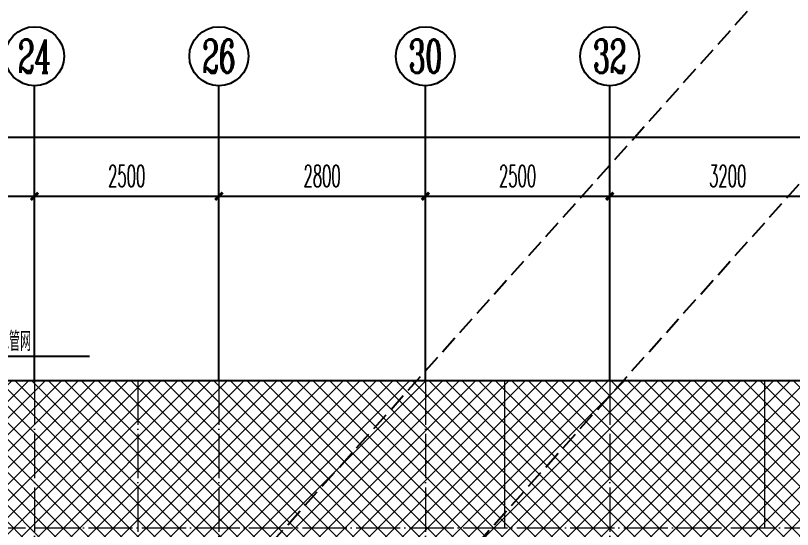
# Model space of a CAD drawing. Extents: x 27938 to 650306, y -92720 to 1524912.
# Drawn here: x 309059 to 319594, y 755108 to 762082 of the extents above; entities that cross this region are included whole.
import ezdxf
from ezdxf.enums import TextEntityAlignment as Align

# ---------------------------------------------------------------- set-up
doc = ezdxf.new("R2010")
doc.units = 0
doc.header["$LTSCALE"] = 1000
doc.header["$MEASUREMENT"] = 0
doc.linetypes.add('__DASH', pattern=[0.35, 0.25, -0.1])
doc.linetypes.add('DOTE', pattern=[2.4200000000000004, 2, -0.2, 0.02, -0.2])
for name, color, linetype in [('AXIS', 3, 'Continuous'), ('AXIS_TEXT', 4, 'Continuous'), ('DIM_不分区消火栓', 3, 'Continuous')]:
    doc.layers.add(name, color=color, linetype=linetype)
doc.layers.add('DOTE', color=19, linetype='DOTE', lineweight=9)
doc.layers.add('填充', color=251, linetype='Continuous', lineweight=5)
doc.styles.add('_TCH_AXIS', font='COMPLEX', dxfattribs={"bigfont": 'GBCBIG'})
doc.styles.add('_TCH_DIM_T3', font='SIMPLEX.shx', dxfattribs={"width": 0.4941176470588236, "bigfont": 'GBCBIG.shx'})
doc.styles.add('_TWT_SERIAL', font='simplex.shx', dxfattribs={"width": 0.6, "oblique": 10, "height": 3, "bigfont": 'aadri.shx'})
doc.styles.add('COMPLEX', font='COMPLEX')
doc.dimstyles.new('_TCH_ARCH&&100', dxfattribs={"dimtxt": 297.5, "dimasz": 100, "dimexe": 250, "dimexo": 300, "dimgap": 126.25, "dimtad": 1, "dimdec": 0, "dimzin": 0, "dimdsep": 46, "dimtxsty": '_TCH_DIM_T3', "dimblk": 'ARCHTICK', "dimcen": 0.09, "dimclrt": 4, "dimazin": 2, "dimtfac": 1, "dimtdec": 0, "dimtix": 1, "dimtmove": 2, "dimatfit": 3, "dimfxl": 1, "dimtolj": 1, "dimtzin": 0, "dimarcsym": 0})

# ---------------------------------------------------------------- blocks, each defined once
blk = doc.blocks.new('GDRDADWDAD')
at = {"layer": 'DOTE', "linetype": 'DOTE', "ltscale": 0.3}
for p, q in [((309316.578702472, 690157.171784628), (309316.5787024723, 681057.171776701)), ((310716.5797023705, 690157.1717854873), (310716.5797023705, 685657.171784628)), ((311816.5787044539, 690157.171784628), (311816.5787044542, 679557.171776904)), ((314616.5787004925, 690157.171784628), (314616.5787004922, 679557.171776904)), ((317116.5787024744, 690157.171784628), (317116.5787024742, 681057.171776701)), ((270116.5787024704, 688157.171784628), (328916.5787024746, 688157.171784628))]:
    blk.add_line(p, q, dxfattribs=at)
blk = doc.blocks.new('A$C47B31F67')
at = {"layer": '填充'}
h = blk.add_hatch(dxfattribs=at)
h.set_pattern_fill('ANSI37', color=8, scale=100, style=0)
h.set_pattern_definition([(45, (0, 0), (-112.2532015133644, 112.2532015133644), []), (135, (0, 0), (-112.2532015133644, -112.2532015133644), [])])
h.paths.add_polyline_path([(127448.2005256604, -31359.54774267517), (127448.2075054992, -32859.55215584196), (129998.1362230663, -32859.55215584196), (129998.1356659547, -35059.54457141843), (129998.1362055673, -35059.54780370137), (129998.1356834537, -36059.54590019223), (133248.1033287005, -36059.54964311537), (133248.1033295641, -40759.54285403399), (127398.0405730036, -40759.542852871), (127398.0401762415, -41359.54404004314), (124497.8451572171, -41359.54404003278), (124497.8428679539, -39259.48019998253), (124447.9418712604, -39259.61569144984), (124447.9441604386, -36059.60594031157), (124447.9753544088, -36059.49161360343), (124447.9684082041, -31359.5510817446)], flags=16)
h.paths.add_polyline_path([(97047.75261009095, -31359.54817754065), (97047.74563025218, -32859.55259070743), (94547.75179653015, -32859.55259070743), (94547.75235364182, -35059.54500628391), (97047.75192082467, -35059.55052108516), (97047.7524429381, -37459.54661643342), (91247.84980705075, -37459.54807683825), (91247.8498061873, -40759.54328889947), (97097.9125627478, -40759.54328773648), (97097.91295950991, -41359.54447490862), (99998.10797853427, -41359.54447489826), (99998.11026779743, -39259.48063484801), (100148.1117771007, -39259.61612630996), (100148.1094879226, -36059.60637517169), (100047.7551747995, -36059.49204279843), (100047.7621210042, -31359.55151093961)], flags=16)
h.paths.add_polyline_path([(82847.75326838973, -28459.54733952135), (141647.7532683939, -28459.54733952135), (141647.7532683939, -47459.54734724923), (82847.75326838973, -47459.54734724923)])
blk = doc.blocks.new('_ArchTick')
at = {"color": 0, "linetype": 'ByBlock', "const_width": 0.4}
blk.add_lwpolyline([(-0.5, -0.5), (0.5, 0.5)], dxfattribs=at)
blk = doc.blocks.new('*D616')
at = {"layer": 'AXIS', "color": 0, "lineweight": -2}
for p, q in [((317116.5787024742, 757429.9000654258), (317116.5787024742, 759879.9000654256)), ((320316.5787024745, 757429.9000654253), (320316.5787024745, 759879.9000654256)), ((317116.5787024742, 759629.9000654256), (320316.5787024745, 759629.9000654256))]:
    blk.add_line(p, q, dxfattribs=at)
at = {"layer": 'Defpoints', "color": 0}
for p in [(320316.5787024745, 759629.9000654256), (317116.5787024742, 757129.9000654258), (320316.5787024745, 757129.9000654253)]:
    blk.add_point(p, dxfattribs=at)
at = {"layer": 'AXIS', "color": 0, "lineweight": -2, "xscale": 100, "yscale": 100, "zscale": 100, "rotation": 180}
blk.add_blockref('_ArchTick', (317116.5787024742, 759629.9000654256), dxfattribs=at)
at = {"layer": 'AXIS', "color": 0, "lineweight": -2, "xscale": 100, "yscale": 100, "zscale": 100}
blk.add_blockref('_ArchTick', (320316.5787024745, 759629.9000654256), dxfattribs=at)
at = {"layer": 'AXIS', "color": 4, "insert": (318716.5787024744, 759904.9000654256), "char_height": 297.5, "attachment_point": 5, "style": '_TCH_DIM_T3'}
blk.add_mtext('\\A1;3200', dxfattribs=at)
blk = doc.blocks.new('*D617')
at = {"layer": 'AXIS', "color": 0, "lineweight": -2}
for p, q in [((314616.5787004924, 757429.900065426), (314616.5787004924, 759879.9000654259)), ((317116.5787024744, 757429.9000654258), (317116.5787024744, 759879.9000654259)), ((314616.5787004924, 759629.9000654259), (317116.5787024744, 759629.9000654259))]:
    blk.add_line(p, q, dxfattribs=at)
at = {"layer": 'Defpoints', "color": 0}
for p in [(317116.5787024744, 759629.9000654259), (314616.5787004924, 757129.900065426), (317116.5787024744, 757129.9000654258)]:
    blk.add_point(p, dxfattribs=at)
at = {"layer": 'AXIS', "color": 0, "lineweight": -2, "xscale": 100, "yscale": 100, "zscale": 100, "rotation": 180}
blk.add_blockref('_ArchTick', (314616.5787004924, 759629.9000654259), dxfattribs=at)
at = {"layer": 'AXIS', "color": 0, "lineweight": -2, "xscale": 100, "yscale": 100, "zscale": 100}
blk.add_blockref('_ArchTick', (317116.5787024744, 759629.9000654259), dxfattribs=at)
at = {"layer": 'AXIS', "color": 4, "insert": (315866.5787014834, 759904.9000654259), "char_height": 297.5, "attachment_point": 5, "style": '_TCH_DIM_T3'}
blk.add_mtext('\\A1;2500', dxfattribs=at)
blk = doc.blocks.new('*D618')
at = {"layer": 'AXIS', "color": 0, "lineweight": -2}
for p, q in [((311816.5787044551, 757429.9000654265), (311816.5787044551, 759879.9000654262)), ((314616.5787004923, 757429.900065426), (314616.5787004923, 759879.9000654262)), ((311816.5787044551, 759629.9000654262), (314616.5787004923, 759629.9000654262))]:
    blk.add_line(p, q, dxfattribs=at)
at = {"layer": 'Defpoints', "color": 0}
for p in [(314616.5787004923, 759629.9000654262), (311816.5787044551, 757129.9000654265), (314616.5787004923, 757129.900065426)]:
    blk.add_point(p, dxfattribs=at)
at = {"layer": 'AXIS', "color": 0, "lineweight": -2, "xscale": 100, "yscale": 100, "zscale": 100, "rotation": 180}
blk.add_blockref('_ArchTick', (311816.5787044551, 759629.9000654262), dxfattribs=at)
at = {"layer": 'AXIS', "color": 0, "lineweight": -2, "xscale": 100, "yscale": 100, "zscale": 100}
blk.add_blockref('_ArchTick', (314616.5787004923, 759629.9000654262), dxfattribs=at)
at = {"layer": 'AXIS', "color": 4, "insert": (313216.5787024737, 759904.9000654262), "char_height": 297.5, "attachment_point": 5, "style": '_TCH_DIM_T3'}
blk.add_mtext('\\A1;2800', dxfattribs=at)
blk = doc.blocks.new('*D619')
at = {"layer": 'AXIS', "color": 0, "lineweight": -2}
for p, q in [((309316.5787024733, 757429.9000654268), (309316.5787024733, 759879.9000654267)), ((311816.5787044552, 757429.9000654265), (311816.5787044552, 759879.9000654267)), ((309316.5787024733, 759629.9000654267), (311816.5787044552, 759629.9000654267))]:
    blk.add_line(p, q, dxfattribs=at)
at = {"layer": 'Defpoints', "color": 0}
for p in [(311816.5787044552, 759629.9000654267), (309316.5787024733, 757129.9000654268), (311816.5787044552, 757129.9000654265)]:
    blk.add_point(p, dxfattribs=at)
at = {"layer": 'AXIS', "color": 0, "lineweight": -2, "xscale": 100, "yscale": 100, "zscale": 100, "rotation": 180}
blk.add_blockref('_ArchTick', (309316.5787024733, 759629.9000654267), dxfattribs=at)
at = {"layer": 'AXIS', "color": 0, "lineweight": -2, "xscale": 100, "yscale": 100, "zscale": 100}
blk.add_blockref('_ArchTick', (311816.5787044552, 759629.9000654267), dxfattribs=at)
at = {"layer": 'AXIS', "color": 4, "insert": (310566.5787034642, 759904.9000654267), "char_height": 297.5, "attachment_point": 5, "style": '_TCH_DIM_T3'}
blk.add_mtext('\\A1;2500', dxfattribs=at)
blk = doc.blocks.new('*D620')
at = {"layer": 'AXIS', "color": 0, "lineweight": -2}
for p, q in [((306116.5787024734, 757429.9000654272), (306116.5787024734, 759879.900065427)), ((309316.5787024734, 757429.9000654268), (309316.5787024734, 759879.900065427)), ((306116.5787024734, 759629.900065427), (309316.5787024734, 759629.900065427))]:
    blk.add_line(p, q, dxfattribs=at)
at = {"layer": 'Defpoints', "color": 0}
for p in [(309316.5787024734, 759629.900065427), (306116.5787024734, 757129.9000654272), (309316.5787024734, 757129.9000654268)]:
    blk.add_point(p, dxfattribs=at)
at = {"layer": 'AXIS', "color": 0, "lineweight": -2, "xscale": 100, "yscale": 100, "zscale": 100, "rotation": 180}
blk.add_blockref('_ArchTick', (306116.5787024734, 759629.900065427), dxfattribs=at)
at = {"layer": 'AXIS', "color": 0, "lineweight": -2, "xscale": 100, "yscale": 100, "zscale": 100}
blk.add_blockref('_ArchTick', (309316.5787024734, 759629.900065427), dxfattribs=at)
at = {"layer": 'AXIS', "color": 4, "insert": (307716.5787024734, 759904.900065427), "char_height": 297.5, "attachment_point": 5, "style": '_TCH_DIM_T3'}
blk.add_mtext('\\A1;3200', dxfattribs=at)
blk = doc.blocks.new('*D676')
at = {"layer": 'AXIS', "color": 0, "lineweight": -2}
for p, q in [((272016.5787024675, 757429.9000654242), (272016.5787024675, 760679.9000654281)), ((327016.5787024772, 757429.9000654242), (327016.5787024772, 760679.9000654281)), ((272016.5787024675, 760429.9000654281), (327016.5787024772, 760429.9000654281))]:
    blk.add_line(p, q, dxfattribs=at)
at = {"layer": 'Defpoints', "color": 0}
for p in [(327016.5787024772, 760429.9000654281), (272016.5787024675, 757129.9000654242), (327016.5787024772, 757129.9000654242)]:
    blk.add_point(p, dxfattribs=at)
at = {"layer": 'AXIS', "color": 0, "lineweight": -2, "xscale": 100, "yscale": 100, "zscale": 100, "rotation": 180}
blk.add_blockref('_ArchTick', (272016.5787024675, 760429.9000654281), dxfattribs=at)
at = {"layer": 'AXIS', "color": 0, "lineweight": -2, "xscale": 100, "yscale": 100, "zscale": 100}
blk.add_blockref('_ArchTick', (327016.5787024772, 760429.9000654281), dxfattribs=at)
at = {"layer": 'AXIS', "color": 4, "insert": (299516.5787024723, 760704.9000654281), "char_height": 297.5, "attachment_point": 5, "style": '_TCH_DIM_T3'}
blk.add_mtext('\\A1;55000', dxfattribs=at)
blk = doc.blocks.new('_AXISO')
blk.add_circle((0, 0), 0.5)
at = {"layer": 'AXIS_TEXT', "style": 'COMPLEX', "width": 1.041666666666667}
blk.add_attdef('A', text='', height=0.56, dxfattribs=at).set_placement((-0.25, -0.28), (0.25, -0.28), align=Align.FIT)

msp = doc.modelspace()

# ---------------------------------------------------------------- linework, layer by layer
at = {"color": 251, "linetype": '__DASH', "true_color": 0x636466}
for p, q in [((311816.5793962475, 754129.8997974648), (329139.2100797053, 773483.9352911738)), ((314616.5793951245, 754129.899797465), (331939.2100785823, 773483.9352911739))]:
    msp.add_line(p, q, dxfattribs=at)
at = {"color": 3}
msp.add_lwpolyline([(270116.5787024703, 757129.9000654281), (328916.5787024745, 757129.9000654281), (328916.5787024745, 738129.9000577002), (270116.5787024703, 738129.9000577002)], close=True, dxfattribs=at)
at = {"color": 8}
msp.add_lwpolyline([(270149.8118991145, 757130.3138996613), (328949.8118991186, 757130.3138996613), (328949.8118991186, 738130.3138919334), (270149.8118991145, 738130.3138919334)], close=True, dxfattribs=at)
at = {"layer": 'AXIS'}
for p, q in [((309316.5787024722, 757129.9000654262), (309316.5787024728, 761129.9000654262)), ((311816.5787044541, 757129.9000654258), (311816.5787044546, 761129.9000654258)), ((314616.5787004926, 757129.9000654265), (314616.5787004931, 761129.9000654265)), ((317116.5787024745, 757129.900065426), (317116.5787024751, 761129.900065426))]:
    msp.add_line(p, q, dxfattribs=at)
at = {"layer": 'DIM_不分区消火栓'}
msp.add_line((307704.9345284812, 757460.8354817883), (310062.6024341043, 757460.8354817883), dxfattribs=at)
at = {"layer": 'DOTE', "color": 5}
for p, q in [((315689.691545408, 757130.3138996613), (315689.691545408, 738130.3138919334)), ((319214.6911058291, 757130.3138996613), (319214.6911058291, 738130.3138919334))]:
    msp.add_line(p, q, dxfattribs=at)

# ---------------------------------------------------------------- block references
msp.add_blockref('GDRDADWDAD', (0, 66972.72828080016))
at = {"color": 8}
msp.add_blockref('A$C47B31F67', (187302.0586307247, 785589.8612391826), dxfattribs=at)
at = {"layer": 'AXIS'}
ref = msp.add_blockref('_AXISO', (309316.5787024728, 761529.9000654262), dxfattribs=dict(at, xscale=800, yscale=800, zscale=800))
ref.add_attrib('A', '24', dxfattribs={"layer": 'AXIS_TEXT', "height": 452.5483399593904, "style": '_TCH_AXIS', "width": 0.5833333333332817}).set_placement((309090.3045324932, 761303.6258954465), (309542.8528724525, 761303.6258954465), align=Align.FIT)
ref = msp.add_blockref('_AXISO', (311816.5787044547, 761529.9000654258), dxfattribs=dict(at, xscale=800, yscale=800, zscale=800))
ref.add_attrib('A', '26', dxfattribs={"layer": 'AXIS_TEXT', "height": 452.5483399593904, "style": '_TCH_AXIS', "width": 0.6176470588234748}).set_placement((311590.304534475, 761303.625895446), (312042.8528744344, 761303.625895446), align=Align.FIT)
ref = msp.add_blockref('_AXISO', (314616.5787004932, 761529.9000654265), dxfattribs=dict(at, xscale=800, yscale=800, zscale=800))
ref.add_attrib('A', '30', dxfattribs={"layer": 'AXIS_TEXT', "height": 452.5483399593904, "style": '_TCH_AXIS', "width": 0.6363636363635801}).set_placement((314390.3045305135, 761303.6258954467), (314842.8528704729, 761303.6258954467), align=Align.FIT)
ref = msp.add_blockref('_AXISO', (317116.5787024751, 761529.900065426), dxfattribs=dict(at, xscale=800, yscale=800, zscale=800))
ref.add_attrib('A', '32', dxfattribs={"layer": 'AXIS_TEXT', "height": 452.5483399593904, "style": '_TCH_AXIS', "width": 0.63636363636358}).set_placement((316890.3045324954, 761303.6258954463), (317342.8528724548, 761303.6258954463), align=Align.FIT)

# ---------------------------------------------------------------- texts
at = {"layer": 'DIM_不分区消火栓', "color": 7, "style": '_TWT_SERIAL', "width": 0.6}
msp.add_text('接地下室加压一区给水管网', height=261.8110236220472, dxfattribs=at).set_placement((307479.0612539346, 757530.8354817883))

# ---------------------------------------------------------------- dimensions: what is measured, and where the dimension line sits
at = {"layer": 'AXIS'}
for p1, p2, distance, picture, middle in [((272016.5787024675, 757129.9000654242), (327016.5787024772, 757129.9000654242), 3300.000000003958, '*D676', (299516.5787024723, 760704.9000654281)), ((306116.5787024734, 757129.9000654272), (309316.5787024734, 757129.9000654268), 2500.0000000001164, '*D620', (307716.5787024734, 759904.900065427)), ((309316.5787024733, 757129.9000654268), (311816.5787044552, 757129.9000654265), 2500.0000000002333, '*D619', (310566.5787034642, 759904.9000654267)), ((311816.5787044551, 757129.9000654265), (314616.5787004923, 757129.900065426), 2500.000000000233, '*D618', (313216.5787024737, 759904.9000654262)), ((314616.5787004924, 757129.900065426), (317116.5787024744, 757129.9000654258), 2500.0000000001164, '*D617', (315866.5787014834, 759904.9000654259)), ((317116.5787024742, 757129.9000654258), (320316.5787024745, 757129.9000654253), 2500.000000000233, '*D616', (318716.5787024744, 759904.9000654256))]:
    dim = msp.add_aligned_dim(p1=p1, p2=p2, distance=distance, dimstyle='_TCH_ARCH&&100', dxfattribs=at)
    dim.commit()
    dim.dimension.update_dxf_attribs({"geometry": picture, "text_midpoint": middle})

doc.saveas('drawing.dxf')
